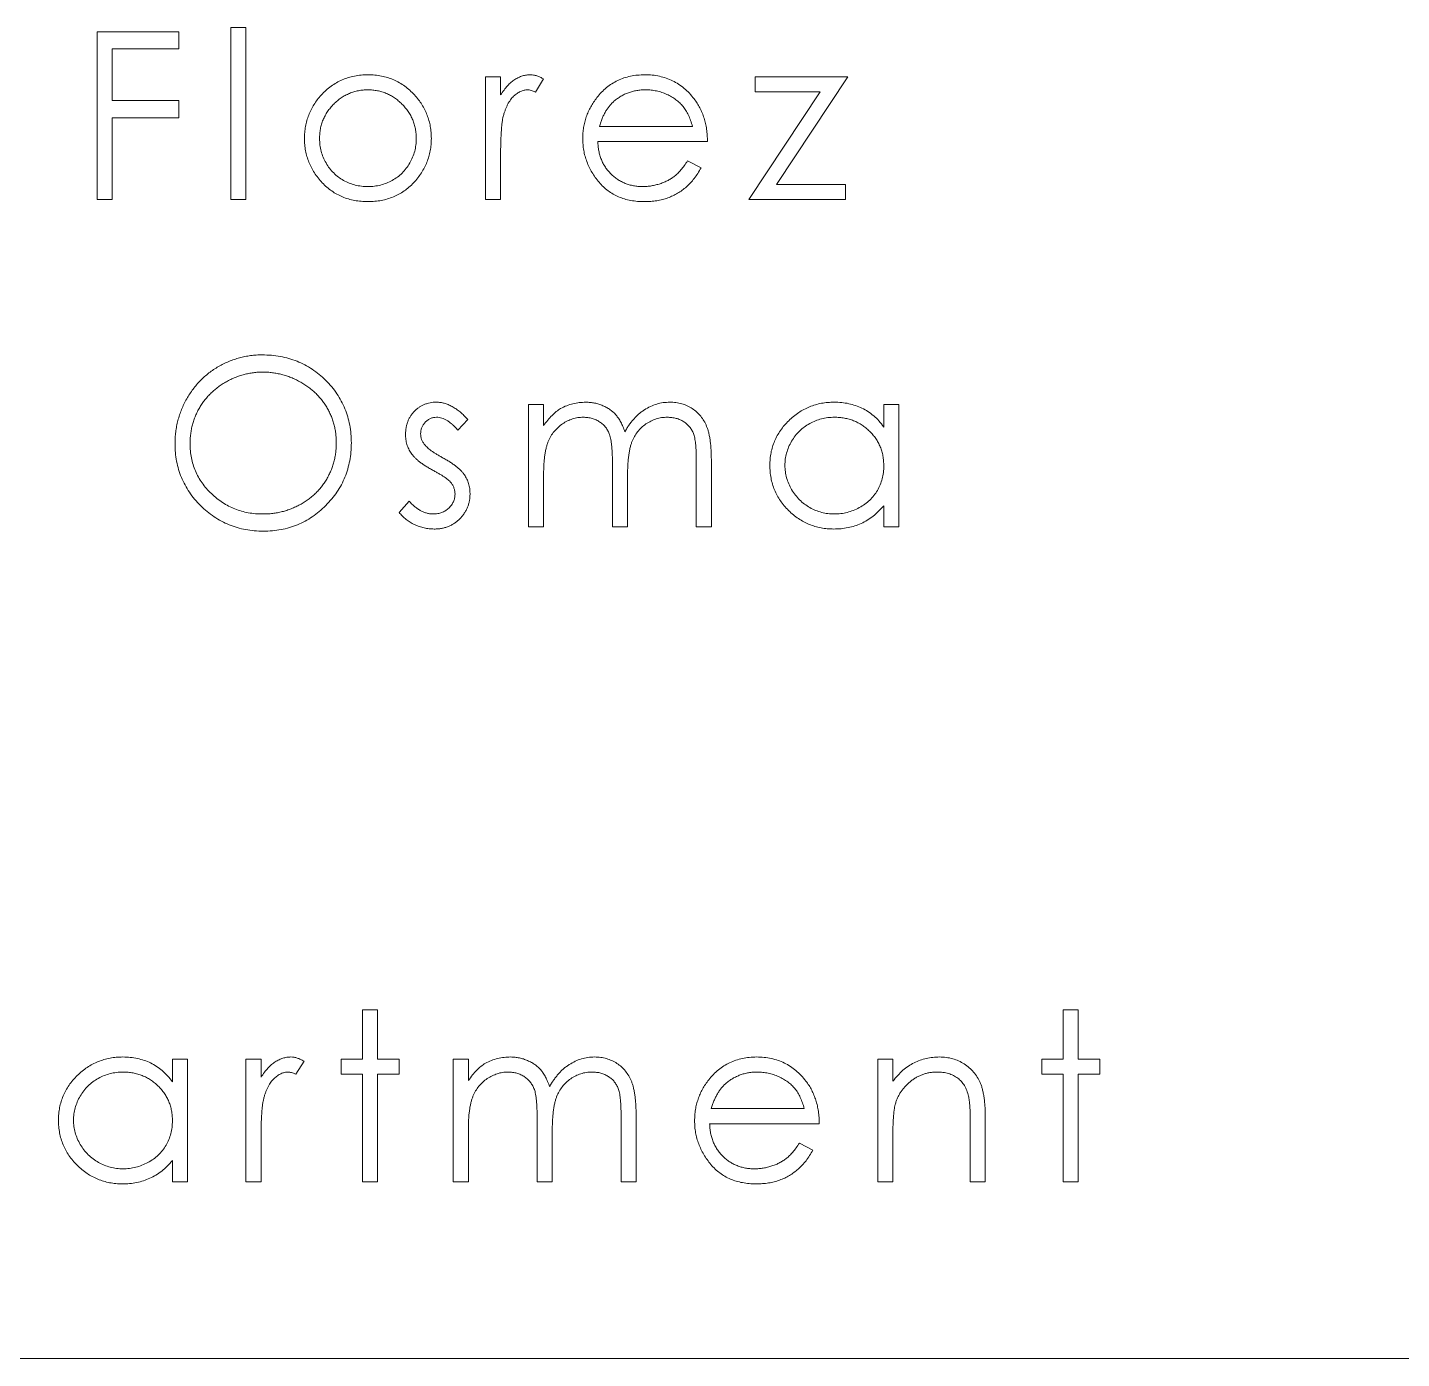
# Model space of a CAD drawing. Header units: millimetres. Extents: x 0 to 300, y 0 to 315.
# Drawn here: x 33.43 to 62.1, y 100 to 127.78 of the extents above; entities that cross this region are included whole.
import ezdxf

# ---------------------------------------------------------------- set-up
doc = ezdxf.new("R2010")
doc.units = ezdxf.units.MM

msp = doc.modelspace()

# ---------------------------------------------------------------- linework, layer by layer
at = {"color": 18, "linetype": 'Continuous', "lineweight": 15, "true_color": 0x000000}
for p, q in [((34.887, 127.69), (36.592, 127.69)), ((34.887, 124.19), (34.887, 127.69)), ((36.592, 127.69), (36.592, 127.331)), ((37.678, 127.78), (37.992, 127.78)), ((37.678, 124.19), (37.678, 127.78)), ((37.992, 127.78), (37.992, 124.19)), ((35.201, 127.331), (35.201, 126.254)), ((36.592, 127.331), (35.201, 127.331)), ((42.991, 126.748), (43.305, 126.748)), ((42.991, 124.19), (42.991, 126.748)), ((43.305, 126.748), (43.305, 126.371)), ((48.618, 126.748), (50.547, 126.748)), ((48.618, 126.434), (48.618, 126.748)), ((50.547, 126.748), (49.06, 124.504)), ((44.203, 126.705), (44.03, 126.433)), ((35.201, 126.254), (36.592, 126.254)), ((36.592, 126.254), (36.592, 125.895)), ((48.483, 124.19), (49.972, 126.434)), ((49.972, 126.434), (48.618, 126.434)), ((35.201, 125.895), (35.201, 124.19)), ((36.592, 125.895), (35.201, 125.895)), ((45.366, 125.716), (47.308, 125.716)), ((47.622, 125.401), (45.333, 125.401)), ((43.305, 125.05), (43.305, 124.19)), ((47.208, 124.998), (47.487, 124.851)), ((49.06, 124.504), (50.503, 124.504)), ((50.503, 124.504), (50.503, 124.19)), ((35.201, 124.19), (34.887, 124.19)), ((37.992, 124.19), (37.678, 124.19)), ((43.305, 124.19), (42.991, 124.19)), ((50.503, 124.19), (48.483, 124.19)), ((43.888, 119.914), (44.203, 119.914)), ((43.888, 117.357), (43.888, 119.914)), ((44.203, 119.914), (44.203, 119.47)), ((51.301, 119.914), (51.615, 119.914)), ((51.301, 119.441), (51.301, 119.914)), ((51.615, 119.914), (51.615, 117.357)), ((42.623, 119.595), (42.41, 119.376)), ((47.388, 117.357), (47.388, 118.743)), ((47.703, 118.742), (47.703, 117.357)), ((44.203, 118.433), (44.203, 117.357)), ((45.638, 117.357), (45.638, 118.657)), ((45.953, 118.352), (45.953, 117.357)), ((41.187, 117.658), (41.395, 117.895)), ((51.301, 117.357), (51.301, 117.799)), ((44.203, 117.357), (43.888, 117.357)), ((45.953, 117.357), (45.638, 117.357)), ((47.703, 117.357), (47.388, 117.357)), ((51.615, 117.357), (51.301, 117.357)), ((40.424, 107.28), (40.738, 107.28)), ((40.424, 106.248), (40.424, 107.28)), ((40.738, 107.28), (40.738, 106.248)), ((55.044, 107.28), (55.358, 107.28)), ((55.044, 106.248), (55.044, 107.28)), ((55.358, 107.28), (55.358, 106.248)), ((36.458, 106.248), (36.772, 106.248)), ((36.458, 105.774), (36.458, 106.248)), ((36.772, 106.248), (36.772, 103.69)), ((37.992, 106.248), (38.306, 106.248)), ((37.992, 103.69), (37.992, 106.248)), ((38.306, 106.248), (38.306, 105.871)), ((39.204, 106.205), (39.031, 105.933)), ((39.976, 105.934), (39.976, 106.248)), ((39.976, 106.248), (40.424, 106.248)), ((40.738, 106.248), (41.187, 106.248)), ((41.187, 106.248), (41.187, 105.934)), ((42.318, 106.248), (42.632, 106.248)), ((42.318, 103.69), (42.318, 106.248)), ((42.632, 106.248), (42.632, 105.803)), ((51.176, 106.248), (51.49, 106.248)), ((51.176, 103.69), (51.176, 106.248)), ((51.49, 106.248), (51.49, 105.786)), ((54.595, 105.934), (54.595, 106.248)), ((54.595, 106.248), (55.044, 106.248)), ((55.358, 106.248), (55.806, 106.248)), ((55.806, 106.248), (55.806, 105.934)), ((40.424, 105.934), (39.976, 105.934)), ((40.424, 103.69), (40.424, 105.934)), ((40.738, 105.934), (40.738, 103.69)), ((41.187, 105.934), (40.738, 105.934)), ((55.044, 105.934), (54.595, 105.934)), ((55.044, 103.69), (55.044, 105.934)), ((55.358, 105.934), (55.358, 103.69)), ((55.806, 105.934), (55.358, 105.934)), ((44.068, 103.69), (44.068, 104.991)), ((45.818, 103.69), (45.818, 105.077)), ((46.132, 105.075), (46.132, 103.69)), ((47.7, 105.216), (49.641, 105.216)), ((53.419, 104.996), (53.419, 103.69)), ((42.632, 104.766), (42.632, 103.69)), ((44.382, 104.685), (44.382, 103.69)), ((49.955, 104.901), (47.667, 104.901)), ((53.105, 103.69), (53.105, 104.893)), ((38.306, 104.55), (38.306, 103.69)), ((49.541, 104.498), (49.821, 104.351)), ((51.49, 104.615), (51.49, 103.69)), ((36.458, 103.69), (36.458, 104.132)), ((36.772, 103.69), (36.458, 103.69)), ((38.306, 103.69), (37.992, 103.69)), ((40.738, 103.69), (40.424, 103.69)), ((42.632, 103.69), (42.318, 103.69)), ((44.382, 103.69), (44.068, 103.69)), ((46.132, 103.69), (45.818, 103.69)), ((51.49, 103.69), (51.176, 103.69)), ((53.419, 103.69), (53.105, 103.69)), ((55.358, 103.69), (55.044, 103.69))]:
    msp.add_line(p, q, dxfattribs=at)
at = {"color": 1, "linetype": 'Continuous', "lineweight": 0}
for p, q in [((273, 100), (3, 100)), ((3, 100), (68, 100))]:
    msp.add_line(p, q, dxfattribs=at)
at = {"color": 18, "linetype": 'Continuous', "lineweight": 15, "true_color": 0x000000}
for points, knots in [([(39.563, 126.369), (39.596, 126.403), (39.66, 126.47), (39.767, 126.555), (39.879, 126.629), (39.999, 126.689), (40.125, 126.736), (40.257, 126.768), (40.395, 126.789), (40.49, 126.791), (40.538, 126.793)], [0, 0, 0, 0, 0.128498, 0.252713, 0.374819, 0.496436, 0.617911, 0.741288, 0.8687, 1, 1, 1, 1]), ([(40.538, 126.793), (40.586, 126.791), (40.68, 126.789), (40.818, 126.768), (40.949, 126.735), (41.075, 126.69), (41.194, 126.629), (41.306, 126.557), (41.413, 126.471), (41.477, 126.405), (41.51, 126.371)], [0, 0, 0, 0, 0.131751, 0.258332, 0.382134, 0.503804, 0.624693, 0.746871, 0.871514, 1, 1, 1, 1]), ([(43.305, 126.371), (43.328, 126.406), (43.373, 126.473), (43.446, 126.562), (43.522, 126.635), (43.6, 126.694), (43.68, 126.738), (43.761, 126.77), (43.845, 126.789), (43.901, 126.791), (43.929, 126.793)], [0, 0, 0, 0, 0.160059, 0.306112, 0.438367, 0.560541, 0.675317, 0.786114, 0.892842, 1, 1, 1, 1]), ([(43.929, 126.793), (43.951, 126.791), (43.996, 126.789), (44.064, 126.772), (44.134, 126.744), (44.179, 126.718), (44.203, 126.705)], [0, 0, 0, 0, 0.2252775, 0.4635232, 0.7203236, 1, 1, 1, 1]), ([(45.314, 126.316), (45.345, 126.354), (45.408, 126.428), (45.513, 126.526), (45.628, 126.608), (45.749, 126.676), (45.88, 126.728), (46.017, 126.766), (46.163, 126.788), (46.262, 126.791), (46.314, 126.793)], [0, 0, 0, 0, 0.128835, 0.253589, 0.374643, 0.49534, 0.616325, 0.739759, 0.866842, 1, 1, 1, 1]), ([(46.314, 126.793), (46.366, 126.791), (46.469, 126.789), (46.619, 126.764), (46.761, 126.725), (46.895, 126.67), (47.02, 126.599), (47.137, 126.51), (47.247, 126.408), (47.311, 126.329), (47.343, 126.289)], [0, 0, 0, 0, 0.13204, 0.259033, 0.38188, 0.502258, 0.622752, 0.744743, 0.870109, 1, 1, 1, 1]), ([(40.537, 126.478), (40.503, 126.477), (40.436, 126.476), (40.337, 126.461), (40.242, 126.438), (40.151, 126.406), (40.063, 126.363), (39.979, 126.312), (39.899, 126.251), (39.823, 126.182), (39.754, 126.106), (39.694, 126.025), (39.642, 125.94), (39.599, 125.852), (39.567, 125.759), (39.544, 125.663), (39.53, 125.562), (39.528, 125.494), (39.527, 125.46)], [0, 0, 0, 0, 0.063846, 0.126044, 0.187165, 0.247399, 0.30838, 0.36978, 0.432584, 0.497641, 0.562401, 0.625557, 0.687332, 0.748313, 0.809791, 0.871768, 0.934836, 1, 1, 1, 1]), ([(41.546, 125.46), (41.545, 125.494), (41.543, 125.562), (41.529, 125.663), (41.506, 125.759), (41.474, 125.852), (41.431, 125.941), (41.379, 126.025), (41.318, 126.106), (41.248, 126.181), (41.173, 126.251), (41.093, 126.312), (41.009, 126.363), (40.921, 126.406), (40.83, 126.438), (40.735, 126.461), (40.637, 126.475), (40.57, 126.477), (40.537, 126.478)], [0, 0, 0, 0, 0.065185, 0.128274, 0.19027, 0.251768, 0.312769, 0.374793, 0.43797, 0.503047, 0.568125, 0.63095, 0.692369, 0.752973, 0.813641, 0.874355, 0.936573, 1, 1, 1, 1]), ([(43.87, 126.478), (43.844, 126.477), (43.793, 126.473), (43.717, 126.446), (43.644, 126.403), (43.586, 126.355), (43.541, 126.308), (43.509, 126.267), (43.479, 126.222), (43.451, 126.172), (43.426, 126.117), (43.402, 126.058), (43.38, 125.994), (43.368, 125.95), (43.361, 125.927)], [0, 0, 0, 0, 0.093807, 0.191338, 0.295191, 0.410312, 0.47193, 0.536425, 0.603119, 0.674118, 0.749332, 0.828283, 0.91204, 1, 1, 1, 1]), ([(44.03, 126.433), (44.015, 126.44), (43.986, 126.452), (43.944, 126.468), (43.906, 126.476), (43.881, 126.478), (43.87, 126.478)], [0, 0, 0, 0, 0.295139, 0.56023, 0.794983, 1, 1, 1, 1]), ([(46.33, 126.478), (46.298, 126.478), (46.236, 126.477), (46.145, 126.465), (46.057, 126.446), (45.973, 126.42), (45.892, 126.386), (45.814, 126.345), (45.74, 126.295), (45.694, 126.258), (45.671, 126.239)], [0, 0, 0, 0, 0.131092, 0.259141, 0.384162, 0.505992, 0.629098, 0.750669, 0.874039, 1, 1, 1, 1]), ([(47.308, 125.716), (47.296, 125.757), (47.274, 125.837), (47.228, 125.948), (47.176, 126.047), (47.114, 126.133), (47.044, 126.209), (46.964, 126.275), (46.873, 126.335), (46.773, 126.385), (46.668, 126.427), (46.557, 126.456), (46.444, 126.476), (46.368, 126.477), (46.33, 126.478)], [0, 0, 0, 0, 0.09624, 0.185231, 0.267501, 0.3444, 0.419595, 0.496891, 0.576638, 0.660268, 0.745387, 0.83004, 0.914474, 1, 1, 1, 1]), ([(39.213, 125.462), (39.214, 125.505), (39.216, 125.589), (39.232, 125.714), (39.26, 125.835), (39.299, 125.951), (39.348, 126.063), (39.408, 126.17), (39.48, 126.273), (39.535, 126.337), (39.563, 126.369)], [0, 0, 0, 0, 0.128919, 0.255238, 0.378679, 0.501088, 0.622714, 0.746241, 0.871589, 1, 1, 1, 1]), ([(41.51, 126.371), (41.538, 126.339), (41.593, 126.275), (41.664, 126.172), (41.725, 126.065), (41.774, 125.952), (41.813, 125.836), (41.841, 125.715), (41.857, 125.59), (41.859, 125.505), (41.86, 125.462)], [0, 0, 0, 0, 0.128157, 0.253834, 0.376506, 0.498534, 0.621368, 0.744565, 0.870634, 1, 1, 1, 1]), ([(45.019, 125.462), (45.02, 125.501), (45.022, 125.579), (45.036, 125.694), (45.059, 125.806), (45.091, 125.915), (45.133, 126.021), (45.184, 126.123), (45.244, 126.222), (45.29, 126.284), (45.314, 126.316)], [0, 0, 0, 0, 0.1280448, 0.2537679, 0.3774284, 0.5005508, 0.6232959, 0.7465783, 0.8723475, 1, 1, 1, 1]), ([(45.671, 126.239), (45.654, 126.224), (45.62, 126.193), (45.575, 126.14), (45.532, 126.084), (45.492, 126.021), (45.456, 125.952), (45.423, 125.878), (45.392, 125.799), (45.375, 125.744), (45.366, 125.716)], [0, 0, 0, 0, 0.109984, 0.22258, 0.3385, 0.458709, 0.585535, 0.717518, 0.854667, 1, 1, 1, 1]), ([(47.343, 126.289), (47.366, 126.259), (47.41, 126.199), (47.465, 126.101), (47.513, 125.998), (47.551, 125.889), (47.582, 125.775), (47.605, 125.656), (47.618, 125.53), (47.62, 125.445), (47.622, 125.401)], [0, 0, 0, 0, 0.118522, 0.236255, 0.356174, 0.47725, 0.60154, 0.729618, 0.862158, 1, 1, 1, 1]), ([(43.361, 125.927), (43.356, 125.907), (43.346, 125.862), (43.336, 125.787), (43.326, 125.698), (43.319, 125.595), (43.312, 125.478), (43.308, 125.348), (43.305, 125.203), (43.305, 125.102), (43.305, 125.05)], [0, 0, 0, 0, 0.070855, 0.156938, 0.2586, 0.375891, 0.508166, 0.656238, 0.820177, 1, 1, 1, 1]), ([(40.538, 124.145), (40.49, 124.146), (40.397, 124.149), (40.26, 124.167), (40.13, 124.198), (40.007, 124.242), (39.89, 124.297), (39.78, 124.366), (39.677, 124.446), (39.582, 124.538), (39.496, 124.638), (39.42, 124.744), (39.356, 124.853), (39.303, 124.967), (39.263, 125.085), (39.234, 125.207), (39.216, 125.333), (39.214, 125.418), (39.213, 125.462)], [0, 0, 0, 0, 0.068742, 0.134635, 0.198324, 0.260825, 0.322714, 0.384555, 0.446913, 0.510958, 0.574931, 0.636685, 0.697483, 0.757134, 0.816966, 0.876818, 0.937663, 1, 1, 1, 1]), ([(39.527, 125.46), (39.529, 125.415), (39.532, 125.326), (39.558, 125.195), (39.601, 125.07), (39.66, 124.95), (39.733, 124.839), (39.82, 124.741), (39.918, 124.656), (40.028, 124.585), (40.146, 124.529), (40.271, 124.489), (40.402, 124.463), (40.491, 124.46), (40.537, 124.459)], [0, 0, 0, 0, 0.084733, 0.168179, 0.251488, 0.335841, 0.419834, 0.502345, 0.583649, 0.665931, 0.748717, 0.831047, 0.91441, 1, 1, 1, 1]), ([(40.537, 124.459), (40.582, 124.46), (40.671, 124.463), (40.802, 124.489), (40.926, 124.529), (41.045, 124.585), (41.154, 124.656), (41.254, 124.74), (41.339, 124.84), (41.413, 124.95), (41.472, 125.07), (41.515, 125.195), (41.541, 125.326), (41.545, 125.415), (41.546, 125.46)], [0, 0, 0, 0, 0.085606, 0.168983, 0.250908, 0.333708, 0.416005, 0.49766, 0.579893, 0.663902, 0.748466, 0.831791, 0.915252, 1, 1, 1, 1]), ([(41.86, 125.462), (41.859, 125.418), (41.857, 125.333), (41.839, 125.207), (41.81, 125.085), (41.77, 124.967), (41.717, 124.853), (41.653, 124.744), (41.578, 124.638), (41.492, 124.538), (41.396, 124.446), (41.293, 124.366), (41.184, 124.297), (41.068, 124.242), (40.944, 124.198), (40.815, 124.167), (40.678, 124.149), (40.585, 124.146), (40.538, 124.145)], [0, 0, 0, 0, 0.062416, 0.123337, 0.183265, 0.243172, 0.302898, 0.363774, 0.425605, 0.489659, 0.553785, 0.616222, 0.677854, 0.739517, 0.802097, 0.865866, 0.931508, 1, 1, 1, 1]), ([(46.306, 124.145), (46.257, 124.146), (46.161, 124.148), (46.021, 124.168), (45.89, 124.199), (45.767, 124.243), (45.652, 124.301), (45.545, 124.371), (45.447, 124.453), (45.359, 124.548), (45.279, 124.649), (45.209, 124.755), (45.151, 124.865), (45.103, 124.979), (45.065, 125.094), (45.038, 125.214), (45.023, 125.337), (45.02, 125.42), (45.019, 125.462)], [0, 0, 0, 0, 0.071579, 0.139629, 0.204797, 0.268135, 0.329814, 0.391301, 0.453434, 0.516552, 0.579631, 0.641119, 0.701294, 0.76081, 0.819932, 0.87892, 0.938983, 1, 1, 1, 1]), ([(45.333, 125.401), (45.335, 125.368), (45.338, 125.302), (45.352, 125.205), (45.374, 125.112), (45.406, 125.025), (45.443, 124.942), (45.49, 124.864), (45.545, 124.791), (45.607, 124.722), (45.676, 124.661), (45.748, 124.607), (45.825, 124.561), (45.906, 124.524), (45.99, 124.495), (46.079, 124.475), (46.171, 124.461), (46.234, 124.46), (46.267, 124.459)], [0, 0, 0, 0, 0.068385, 0.134476, 0.198391, 0.260753, 0.321829, 0.383037, 0.444653, 0.507398, 0.569825, 0.630778, 0.690929, 0.750945, 0.811049, 0.872331, 0.935004, 1, 1, 1, 1]), ([(46.267, 124.459), (46.298, 124.46), (46.36, 124.461), (46.453, 124.473), (46.544, 124.492), (46.633, 124.518), (46.719, 124.549), (46.798, 124.587), (46.871, 124.629), (46.939, 124.678), (47.005, 124.737), (47.071, 124.81), (47.141, 124.897), (47.185, 124.963), (47.208, 124.998)], [0, 0, 0, 0, 0.082592, 0.163879, 0.245659, 0.327726, 0.40861, 0.485749, 0.559169, 0.630268, 0.705306, 0.792065, 0.889796, 1, 1, 1, 1]), ([(47.487, 124.851), (47.465, 124.812), (47.422, 124.735), (47.347, 124.629), (47.269, 124.535), (47.184, 124.453), (47.095, 124.382), (47, 124.319), (46.899, 124.266), (46.794, 124.221), (46.681, 124.187), (46.562, 124.163), (46.436, 124.148), (46.35, 124.146), (46.306, 124.145)], [0, 0, 0, 0, 0.09337, 0.181661, 0.265874, 0.346355, 0.4246, 0.501903, 0.579992, 0.658443, 0.738672, 0.821894, 0.908801, 1, 1, 1, 1]), ([(36.512, 119.091), (36.512, 119.133), (36.513, 119.216), (36.526, 119.338), (36.544, 119.459), (36.571, 119.578), (36.606, 119.694), (36.647, 119.808), (36.697, 119.919), (36.754, 120.028), (36.817, 120.133), (36.887, 120.231), (36.961, 120.325), (37.042, 120.412), (37.128, 120.494), (37.219, 120.57), (37.316, 120.64), (37.418, 120.703), (37.524, 120.761), (37.633, 120.81), (37.744, 120.852), (37.856, 120.887), (37.971, 120.914), (38.089, 120.932), (38.208, 120.945), (38.288, 120.946), (38.329, 120.946)], [0, 0, 0, 0, 0.043209, 0.0858729, 0.12812, 0.170152, 0.2119176, 0.253753, 0.2960064, 0.3384434, 0.3810154, 0.4228205, 0.4640891, 0.5051258, 0.545975, 0.5869852, 0.6283386, 0.6700838, 0.7119916, 0.7530392, 0.7940494, 0.8348855, 0.8754983, 0.9165473, 0.9580038, 1, 1, 1, 1]), ([(38.329, 120.946), (38.394, 120.945), (38.521, 120.941), (38.708, 120.917), (38.887, 120.874), (39.058, 120.817), (39.221, 120.741), (39.375, 120.65), (39.522, 120.541), (39.658, 120.417), (39.783, 120.281), (39.892, 120.137), (39.984, 119.984), (40.06, 119.824), (40.119, 119.656), (40.16, 119.48), (40.186, 119.296), (40.189, 119.171), (40.191, 119.108)], [0, 0, 0, 0, 0.06657, 0.130749, 0.193413, 0.254989, 0.316114, 0.377262, 0.439401, 0.502971, 0.566525, 0.628231, 0.689091, 0.749345, 0.81017, 0.87161, 0.934869, 1, 1, 1, 1]), ([(38.344, 120.587), (38.311, 120.587), (38.245, 120.586), (38.147, 120.576), (38.05, 120.56), (37.954, 120.539), (37.86, 120.509), (37.767, 120.476), (37.675, 120.434), (37.585, 120.388), (37.498, 120.336), (37.416, 120.279), (37.339, 120.218), (37.267, 120.153), (37.199, 120.083), (37.136, 120.01), (37.078, 119.931), (37.026, 119.848), (36.979, 119.763), (36.937, 119.674), (36.903, 119.583), (36.875, 119.489), (36.852, 119.394), (36.838, 119.296), (36.827, 119.195), (36.826, 119.127), (36.826, 119.093)], [0, 0, 0, 0, 0.042023, 0.083645, 0.124984, 0.166247, 0.207702, 0.249631, 0.291742, 0.334743, 0.37746, 0.419556, 0.461044, 0.502096, 0.542891, 0.583801, 0.624864, 0.666225, 0.707399, 0.748557, 0.789655, 0.83074, 0.87207, 0.913993, 0.956498, 1, 1, 1, 1]), ([(39.877, 119.109), (39.877, 119.143), (39.876, 119.21), (39.865, 119.309), (39.85, 119.407), (39.828, 119.501), (39.8, 119.593), (39.766, 119.683), (39.725, 119.77), (39.678, 119.855), (39.625, 119.936), (39.568, 120.013), (39.505, 120.086), (39.437, 120.155), (39.364, 120.22), (39.285, 120.28), (39.202, 120.336), (39.114, 120.388), (39.024, 120.435), (38.931, 120.475), (38.836, 120.51), (38.741, 120.539), (38.643, 120.56), (38.545, 120.576), (38.445, 120.586), (38.378, 120.587), (38.344, 120.587)], [0, 0, 0, 0, 0.042915, 0.08513, 0.126473, 0.167453, 0.207976, 0.248249, 0.28875, 0.32967, 0.370537, 0.411129, 0.451819, 0.492406, 0.533486, 0.575263, 0.617441, 0.660672, 0.70394, 0.746868, 0.789079, 0.831104, 0.873238, 0.915166, 0.957381, 1, 1, 1, 1]), ([(41.322, 119.288), (41.322, 119.312), (41.323, 119.358), (41.332, 119.426), (41.347, 119.491), (41.366, 119.553), (41.392, 119.611), (41.424, 119.667), (41.461, 119.72), (41.504, 119.769), (41.551, 119.813), (41.602, 119.852), (41.656, 119.885), (41.712, 119.913), (41.772, 119.934), (41.835, 119.948), (41.9, 119.958), (41.945, 119.959), (41.968, 119.959)], [0, 0, 0, 0, 0.067978, 0.133044, 0.196507, 0.258613, 0.319728, 0.380873, 0.442636, 0.505079, 0.567881, 0.628814, 0.68891, 0.748765, 0.809386, 0.870884, 0.934037, 1, 1, 1, 1]), ([(41.968, 119.959), (41.995, 119.958), (42.05, 119.956), (42.133, 119.938), (42.215, 119.909), (42.297, 119.869), (42.379, 119.817), (42.461, 119.754), (42.544, 119.68), (42.596, 119.624), (42.623, 119.595)], [0, 0, 0, 0, 0.105714, 0.213412, 0.326127, 0.444452, 0.569061, 0.702712, 0.846318, 1, 1, 1, 1]), ([(44.557, 119.829), (44.599, 119.849), (44.682, 119.889), (44.814, 119.929), (44.948, 119.954), (45.039, 119.957), (45.085, 119.959)], [0, 0, 0, 0, 0.253734, 0.503035, 0.750014, 1, 1, 1, 1]), ([(45.085, 119.959), (45.115, 119.958), (45.177, 119.956), (45.267, 119.943), (45.355, 119.919), (45.44, 119.887), (45.519, 119.848), (45.592, 119.802), (45.658, 119.75), (45.716, 119.69), (45.768, 119.621), (45.817, 119.54), (45.861, 119.446), (45.886, 119.377), (45.899, 119.341)], [0, 0, 0, 0, 0.084152, 0.166532, 0.248836, 0.331246, 0.412957, 0.490494, 0.566156, 0.639987, 0.716765, 0.802144, 0.895833, 1, 1, 1, 1]), ([(45.899, 119.341), (45.912, 119.366), (45.939, 119.415), (45.985, 119.484), (46.032, 119.548), (46.082, 119.608), (46.135, 119.663), (46.19, 119.714), (46.247, 119.761), (46.327, 119.815), (46.431, 119.873), (46.561, 119.923), (46.698, 119.954), (46.79, 119.957), (46.837, 119.959)], [0, 0, 0, 0, 0.071766, 0.141226, 0.209116, 0.27484, 0.339483, 0.402476, 0.464942, 0.526833, 0.647415, 0.765562, 0.881615, 1, 1, 1, 1]), ([(46.837, 119.959), (46.88, 119.958), (46.963, 119.954), (47.086, 119.93), (47.2, 119.887), (47.305, 119.829), (47.4, 119.755), (47.483, 119.668), (47.553, 119.568), (47.598, 119.474), (47.629, 119.39), (47.648, 119.319), (47.665, 119.241), (47.679, 119.156), (47.689, 119.063), (47.697, 118.963), (47.702, 118.855), (47.702, 118.78), (47.703, 118.742)], [0, 0, 0, 0, 0.075604, 0.147965, 0.218797, 0.28947, 0.359724, 0.429708, 0.500497, 0.574429, 0.613947, 0.657155, 0.703973, 0.754939, 0.809707, 0.868833, 0.932385, 1, 1, 1, 1]), ([(48.923, 118.642), (48.924, 118.687), (48.927, 118.775), (48.945, 118.904), (48.976, 119.029), (49.02, 119.148), (49.076, 119.262), (49.144, 119.372), (49.224, 119.477), (49.316, 119.574), (49.416, 119.664), (49.523, 119.743), (49.634, 119.811), (49.751, 119.864), (49.873, 119.908), (50, 119.938), (50.132, 119.955), (50.221, 119.958), (50.266, 119.959)], [0, 0, 0, 0, 0.063775, 0.126079, 0.186904, 0.247574, 0.308003, 0.369132, 0.432033, 0.496791, 0.561611, 0.624914, 0.686726, 0.748079, 0.809582, 0.871631, 0.934886, 1, 1, 1, 1]), ([(50.266, 119.959), (50.319, 119.958), (50.421, 119.955), (50.571, 119.931), (50.712, 119.892), (50.847, 119.838), (50.974, 119.766), (51.093, 119.676), (51.204, 119.567), (51.268, 119.484), (51.301, 119.441)], [0, 0, 0, 0, 0.129862, 0.254654, 0.376015, 0.495255, 0.614798, 0.738106, 0.865196, 1, 1, 1, 1]), ([(41.968, 119.645), (41.946, 119.644), (41.903, 119.642), (41.84, 119.621), (41.782, 119.588), (41.732, 119.542), (41.69, 119.49), (41.658, 119.431), (41.64, 119.367), (41.637, 119.323), (41.636, 119.301)], [0, 0, 0, 0, 0.124958, 0.245901, 0.369166, 0.498511, 0.628504, 0.751028, 0.873724, 1, 1, 1, 1]), ([(42.41, 119.376), (42.392, 119.397), (42.356, 119.438), (42.3, 119.493), (42.244, 119.539), (42.189, 119.578), (42.133, 119.608), (42.078, 119.629), (42.023, 119.643), (41.986, 119.644), (41.968, 119.645)], [0, 0, 0, 0, 0.158223, 0.305036, 0.441309, 0.565963, 0.683525, 0.793334, 0.898518, 1, 1, 1, 1]), ([(44.203, 119.47), (44.231, 119.509), (44.285, 119.583), (44.374, 119.681), (44.463, 119.765), (44.527, 119.808), (44.557, 119.829)], [0, 0, 0, 0, 0.283595, 0.543395, 0.780646, 1, 1, 1, 1]), ([(45.03, 119.645), (44.992, 119.644), (44.916, 119.64), (44.805, 119.613), (44.697, 119.57), (44.595, 119.51), (44.502, 119.436), (44.42, 119.35), (44.351, 119.251), (44.305, 119.159), (44.276, 119.077), (44.256, 119.008), (44.239, 118.931), (44.227, 118.846), (44.214, 118.754), (44.209, 118.654), (44.203, 118.546), (44.203, 118.471), (44.203, 118.433)], [0, 0, 0, 0, 0.068677, 0.136871, 0.206114, 0.277538, 0.349772, 0.421251, 0.492911, 0.567027, 0.606614, 0.649704, 0.697303, 0.749086, 0.804881, 0.865485, 0.930237, 1, 1, 1, 1]), ([(45.638, 118.657), (45.638, 118.694), (45.638, 118.764), (45.636, 118.866), (45.63, 118.958), (45.625, 119.041), (45.616, 119.114), (45.607, 119.178), (45.595, 119.234), (45.576, 119.294), (45.548, 119.361), (45.501, 119.432), (45.444, 119.494), (45.376, 119.547), (45.3, 119.591), (45.216, 119.623), (45.125, 119.642), (45.062, 119.644), (45.03, 119.645)], [0, 0, 0, 0, 0.08253, 0.158779, 0.227738, 0.289946, 0.345499, 0.393896, 0.436374, 0.472122, 0.536384, 0.599078, 0.661948, 0.726311, 0.791771, 0.858647, 0.927305, 1, 1, 1, 1]), ([(46.782, 119.645), (46.742, 119.644), (46.664, 119.641), (46.549, 119.612), (46.44, 119.569), (46.337, 119.507), (46.243, 119.432), (46.162, 119.343), (46.096, 119.242), (46.05, 119.149), (46.022, 119.066), (46.003, 118.992), (45.988, 118.909), (45.974, 118.817), (45.965, 118.714), (45.957, 118.602), (45.953, 118.48), (45.953, 118.395), (45.953, 118.352)], [0, 0, 0, 0, 0.0681582, 0.1347066, 0.201865, 0.2707883, 0.3400243, 0.4080827, 0.4768132, 0.5473461, 0.5856398, 0.628865, 0.6771532, 0.7308028, 0.7898066, 0.854325, 0.9243651, 1, 1, 1, 1]), ([(47.388, 118.743), (47.388, 118.776), (47.388, 118.839), (47.386, 118.929), (47.38, 119.012), (47.375, 119.086), (47.366, 119.152), (47.356, 119.21), (47.344, 119.261), (47.326, 119.317), (47.296, 119.379), (47.25, 119.445), (47.193, 119.504), (47.126, 119.554), (47.051, 119.595), (46.967, 119.624), (46.877, 119.642), (46.814, 119.644), (46.782, 119.645)], [0, 0, 0, 0, 0.078343, 0.1505633, 0.2161511, 0.2756798, 0.3287071, 0.3759044, 0.4173019, 0.4526927, 0.5172653, 0.5812166, 0.6453219, 0.7120245, 0.78013, 0.8502182, 0.9226485, 1, 1, 1, 1]), ([(50.271, 119.645), (50.225, 119.643), (50.134, 119.64), (50.001, 119.615), (49.874, 119.573), (49.753, 119.516), (49.64, 119.444), (49.539, 119.357), (49.45, 119.257), (49.375, 119.145), (49.313, 119.025), (49.27, 118.899), (49.242, 118.77), (49.239, 118.683), (49.237, 118.639)], [0, 0, 0, 0, 0.085921, 0.169593, 0.252476, 0.336244, 0.419505, 0.502036, 0.584775, 0.669846, 0.754185, 0.836658, 0.91801, 1, 1, 1, 1]), ([(51.301, 118.63), (51.3, 118.665), (51.298, 118.735), (51.284, 118.837), (51.261, 118.935), (51.229, 119.028), (51.186, 119.117), (51.135, 119.201), (51.074, 119.281), (51.004, 119.355), (50.928, 119.423), (50.848, 119.483), (50.762, 119.533), (50.672, 119.574), (50.578, 119.606), (50.479, 119.628), (50.376, 119.643), (50.306, 119.644), (50.271, 119.645)], [0, 0, 0, 0, 0.065634, 0.129188, 0.191219, 0.251913, 0.312507, 0.373494, 0.435152, 0.498741, 0.562095, 0.624187, 0.685476, 0.746097, 0.807612, 0.869967, 0.933951, 1, 1, 1, 1]), ([(41.439, 118.894), (41.421, 118.923), (41.384, 118.982), (41.349, 119.079), (41.325, 119.181), (41.323, 119.252), (41.322, 119.288)], [0, 0, 0, 0, 0.246252, 0.492591, 0.74057, 1, 1, 1, 1]), ([(41.636, 119.301), (41.637, 119.281), (41.639, 119.24), (41.656, 119.181), (41.684, 119.123), (41.71, 119.087), (41.723, 119.069)], [0, 0, 0, 0, 0.24004, 0.479403, 0.731757, 1, 1, 1, 1]), ([(38.357, 117.267), (38.293, 117.268), (38.168, 117.271), (37.985, 117.298), (37.809, 117.339), (37.64, 117.397), (37.479, 117.473), (37.326, 117.565), (37.18, 117.674), (37.044, 117.799), (36.919, 117.934), (36.81, 118.079), (36.718, 118.23), (36.643, 118.389), (36.583, 118.554), (36.542, 118.727), (36.516, 118.907), (36.513, 119.029), (36.512, 119.091)], [0, 0, 0, 0, 0.065819, 0.129747, 0.192072, 0.253459, 0.31457, 0.37628, 0.439026, 0.503267, 0.567493, 0.629705, 0.691, 0.751452, 0.812004, 0.87315, 0.935635, 1, 1, 1, 1]), ([(36.826, 119.093), (36.827, 119.042), (36.829, 118.943), (36.851, 118.797), (36.885, 118.657), (36.935, 118.523), (36.997, 118.395), (37.074, 118.273), (37.166, 118.157), (37.269, 118.049), (37.383, 117.95), (37.503, 117.863), (37.629, 117.79), (37.761, 117.73), (37.899, 117.683), (38.042, 117.65), (38.191, 117.629), (38.293, 117.627), (38.344, 117.626)], [0, 0, 0, 0, 0.064504, 0.126899, 0.187747, 0.24815, 0.308586, 0.369583, 0.431827, 0.49618, 0.560668, 0.623504, 0.68526, 0.746537, 0.808327, 0.870486, 0.934317, 1, 1, 1, 1]), ([(38.344, 117.626), (38.379, 117.626), (38.448, 117.627), (38.55, 117.637), (38.65, 117.652), (38.748, 117.674), (38.844, 117.701), (38.939, 117.734), (39.031, 117.775), (39.121, 117.82), (39.207, 117.871), (39.29, 117.926), (39.366, 117.987), (39.439, 118.051), (39.506, 118.12), (39.569, 118.194), (39.626, 118.272), (39.678, 118.354), (39.725, 118.44), (39.766, 118.529), (39.8, 118.62), (39.828, 118.713), (39.85, 118.809), (39.865, 118.907), (39.876, 119.007), (39.877, 119.075), (39.877, 119.109)], [0, 0, 0, 0, 0.043633, 0.086538, 0.129177, 0.171436, 0.213416, 0.255266, 0.297369, 0.339941, 0.382347, 0.423953, 0.464871, 0.505572, 0.546003, 0.586568, 0.627065, 0.668271, 0.709549, 0.750428, 0.791096, 0.832027, 0.873136, 0.914611, 0.956956, 1, 1, 1, 1]), ([(40.191, 119.108), (40.189, 119.045), (40.186, 118.921), (40.16, 118.739), (40.119, 118.564), (40.061, 118.396), (39.985, 118.235), (39.893, 118.082), (39.784, 117.937), (39.659, 117.801), (39.524, 117.676), (39.379, 117.567), (39.227, 117.473), (39.067, 117.398), (38.9, 117.338), (38.725, 117.298), (38.544, 117.271), (38.42, 117.268), (38.357, 117.267)], [0, 0, 0, 0, 0.065227, 0.128569, 0.19032, 0.251378, 0.312388, 0.373789, 0.436431, 0.500567, 0.564687, 0.627136, 0.688455, 0.749246, 0.810155, 0.871671, 0.934773, 1, 1, 1, 1]), ([(41.723, 119.069), (41.731, 119.059), (41.748, 119.038), (41.78, 119.009), (41.816, 118.977), (41.859, 118.945), (41.908, 118.912), (41.963, 118.878), (42.023, 118.841), (42.066, 118.817), (42.088, 118.805)], [0, 0, 0, 0, 0.083425, 0.17756, 0.283982, 0.402217, 0.533568, 0.676121, 0.831649, 1, 1, 1, 1]), ([(41.88, 118.545), (41.854, 118.56), (41.803, 118.588), (41.732, 118.632), (41.667, 118.676), (41.608, 118.719), (41.556, 118.763), (41.511, 118.807), (41.471, 118.849), (41.449, 118.88), (41.439, 118.894)], [0, 0, 0, 0, 0.157762, 0.30595, 0.443775, 0.572824, 0.692154, 0.802296, 0.905564, 1, 1, 1, 1]), ([(42.088, 118.805), (42.115, 118.79), (42.168, 118.76), (42.243, 118.715), (42.31, 118.669), (42.372, 118.625), (42.426, 118.579), (42.474, 118.536), (42.515, 118.492), (42.538, 118.461), (42.549, 118.446)], [0, 0, 0, 0, 0.1589891, 0.3071146, 0.4462132, 0.5748761, 0.6941521, 0.8045812, 0.9065933, 1, 1, 1, 1]), ([(42.268, 118.281), (42.26, 118.29), (42.242, 118.31), (42.21, 118.339), (42.172, 118.369), (42.127, 118.402), (42.075, 118.435), (42.015, 118.47), (41.95, 118.507), (41.904, 118.532), (41.88, 118.545)], [0, 0, 0, 0, 0.0768751, 0.1674617, 0.27227, 0.3895508, 0.5208014, 0.6662633, 0.8255449, 1, 1, 1, 1]), ([(42.549, 118.446), (42.567, 118.416), (42.603, 118.357), (42.641, 118.26), (42.663, 118.157), (42.666, 118.087), (42.668, 118.051)], [0, 0, 0, 0, 0.248839, 0.495235, 0.743336, 1, 1, 1, 1]), ([(50.257, 117.312), (50.211, 117.313), (50.122, 117.315), (49.991, 117.334), (49.865, 117.364), (49.744, 117.406), (49.628, 117.462), (49.517, 117.528), (49.411, 117.608), (49.312, 117.698), (49.221, 117.797), (49.141, 117.901), (49.074, 118.013), (49.018, 118.128), (48.975, 118.25), (48.945, 118.376), (48.927, 118.508), (48.924, 118.597), (48.923, 118.642)], [0, 0, 0, 0, 0.06462, 0.127433, 0.189004, 0.24993, 0.310668, 0.372329, 0.434939, 0.499576, 0.564191, 0.626735, 0.688109, 0.749294, 0.810331, 0.871901, 0.935046, 1, 1, 1, 1]), ([(49.237, 118.639), (49.239, 118.595), (49.243, 118.508), (49.27, 118.379), (49.314, 118.254), (49.376, 118.132), (49.452, 118.02), (49.541, 117.918), (49.643, 117.831), (49.756, 117.757), (49.877, 117.698), (50.004, 117.657), (50.134, 117.631), (50.223, 117.627), (50.268, 117.626)], [0, 0, 0, 0, 0.081589, 0.162859, 0.245484, 0.330807, 0.416493, 0.499893, 0.583048, 0.667158, 0.751312, 0.833785, 0.916256, 1, 1, 1, 1]), ([(50.268, 117.626), (50.313, 117.628), (50.404, 117.631), (50.537, 117.656), (50.667, 117.698), (50.79, 117.756), (50.906, 117.828), (51.009, 117.912), (51.097, 118.009), (51.171, 118.117), (51.229, 118.234), (51.271, 118.36), (51.297, 118.493), (51.3, 118.583), (51.301, 118.63)], [0, 0, 0, 0, 0.084802, 0.168664, 0.252552, 0.33824, 0.423103, 0.505556, 0.586176, 0.667136, 0.748499, 0.830452, 0.913456, 1, 1, 1, 1]), ([(42.354, 118.037), (42.353, 118.06), (42.351, 118.104), (42.334, 118.168), (42.307, 118.228), (42.281, 118.263), (42.268, 118.281)], [0, 0, 0, 0, 0.253475, 0.500453, 0.745578, 1, 1, 1, 1]), ([(41.395, 117.895), (41.415, 117.874), (41.454, 117.832), (41.515, 117.777), (41.577, 117.731), (41.64, 117.692), (41.704, 117.663), (41.769, 117.642), (41.836, 117.628), (41.88, 117.627), (41.902, 117.626)], [0, 0, 0, 0, 0.147476, 0.285904, 0.417172, 0.540501, 0.659238, 0.775006, 0.887229, 1, 1, 1, 1]), ([(41.902, 117.626), (41.933, 117.627), (41.992, 117.63), (42.077, 117.654), (42.155, 117.692), (42.223, 117.746), (42.281, 117.809), (42.323, 117.88), (42.349, 117.957), (42.352, 118.01), (42.354, 118.037)], [0, 0, 0, 0, 0.134042, 0.261896, 0.387836, 0.517686, 0.644509, 0.764718, 0.880291, 1, 1, 1, 1]), ([(42.668, 118.051), (42.667, 118.025), (42.666, 117.976), (42.656, 117.902), (42.639, 117.832), (42.616, 117.764), (42.585, 117.701), (42.548, 117.639), (42.504, 117.58), (42.454, 117.525), (42.399, 117.475), (42.341, 117.431), (42.279, 117.395), (42.213, 117.365), (42.144, 117.34), (42.072, 117.324), (41.996, 117.314), (41.945, 117.312), (41.918, 117.312)], [0, 0, 0, 0, 0.064548, 0.127199, 0.188597, 0.24864, 0.309525, 0.370037, 0.431889, 0.495704, 0.559519, 0.621372, 0.682397, 0.743568, 0.805498, 0.86864, 0.933066, 1, 1, 1, 1]), ([(41.918, 117.312), (41.883, 117.313), (41.813, 117.315), (41.709, 117.333), (41.607, 117.362), (41.509, 117.402), (41.416, 117.452), (41.331, 117.512), (41.253, 117.58), (41.209, 117.632), (41.187, 117.658)], [0, 0, 0, 0, 0.1267425, 0.251724, 0.3772187, 0.5046935, 0.6314582, 0.7554011, 0.8777005, 1, 1, 1, 1]), ([(51.301, 117.799), (51.266, 117.759), (51.197, 117.681), (51.081, 117.579), (50.959, 117.494), (50.83, 117.426), (50.695, 117.375), (50.554, 117.339), (50.408, 117.315), (50.307, 117.313), (50.257, 117.312)], [0, 0, 0, 0, 0.134298, 0.262085, 0.38627, 0.507165, 0.6273, 0.748145, 0.87237, 1, 1, 1, 1]), ([(34.079, 104.976), (34.081, 105.02), (34.083, 105.108), (34.102, 105.237), (34.133, 105.362), (34.176, 105.481), (34.232, 105.596), (34.3, 105.705), (34.38, 105.81), (34.472, 105.908), (34.572, 105.998), (34.679, 106.076), (34.79, 106.144), (34.908, 106.198), (35.029, 106.241), (35.156, 106.271), (35.288, 106.289), (35.377, 106.291), (35.423, 106.293)], [0, 0, 0, 0, 0.063775, 0.126079, 0.186904, 0.247574, 0.308003, 0.369132, 0.432033, 0.496791, 0.561611, 0.624914, 0.686726, 0.748079, 0.809582, 0.871631, 0.934886, 1, 1, 1, 1]), ([(35.423, 106.293), (35.475, 106.291), (35.577, 106.288), (35.727, 106.265), (35.869, 106.225), (36.003, 106.171), (36.131, 106.1), (36.249, 106.009), (36.36, 105.901), (36.425, 105.817), (36.458, 105.774)], [0, 0, 0, 0, 0.129862, 0.254654, 0.376015, 0.495255, 0.614798, 0.738106, 0.865196, 1, 1, 1, 1]), ([(38.306, 105.871), (38.33, 105.906), (38.374, 105.973), (38.448, 106.062), (38.523, 106.135), (38.601, 106.194), (38.681, 106.238), (38.763, 106.27), (38.846, 106.289), (38.902, 106.291), (38.93, 106.293)], [0, 0, 0, 0, 0.160059, 0.306112, 0.438367, 0.560541, 0.675317, 0.786114, 0.892842, 1, 1, 1, 1]), ([(38.93, 106.293), (38.952, 106.291), (38.997, 106.289), (39.065, 106.272), (39.135, 106.244), (39.18, 106.218), (39.204, 106.205)], [0, 0, 0, 0, 0.225278, 0.463523, 0.720324, 1, 1, 1, 1]), ([(42.632, 105.803), (42.66, 105.842), (42.715, 105.917), (42.803, 106.015), (42.892, 106.098), (42.956, 106.142), (42.987, 106.163)], [0, 0, 0, 0, 0.283595, 0.543395, 0.780646, 1, 1, 1, 1]), ([(42.987, 106.163), (43.029, 106.183), (43.112, 106.222), (43.243, 106.263), (43.378, 106.287), (43.468, 106.291), (43.514, 106.293)], [0, 0, 0, 0, 0.253734, 0.503035, 0.750014, 1, 1, 1, 1]), ([(43.514, 106.293), (43.545, 106.291), (43.606, 106.289), (43.697, 106.276), (43.785, 106.253), (43.869, 106.22), (43.949, 106.181), (44.022, 106.135), (44.088, 106.083), (44.146, 106.024), (44.198, 105.954), (44.246, 105.873), (44.29, 105.779), (44.315, 105.711), (44.328, 105.675)], [0, 0, 0, 0, 0.084152, 0.166532, 0.248836, 0.331246, 0.412957, 0.490494, 0.566156, 0.639987, 0.716765, 0.802144, 0.895833, 1, 1, 1, 1]), ([(44.328, 105.675), (44.342, 105.7), (44.369, 105.748), (44.414, 105.817), (44.462, 105.881), (44.512, 105.941), (44.564, 105.997), (44.619, 106.048), (44.676, 106.094), (44.756, 106.148), (44.86, 106.206), (44.991, 106.256), (45.127, 106.287), (45.219, 106.291), (45.266, 106.293)], [0, 0, 0, 0, 0.071766, 0.141226, 0.209116, 0.27484, 0.339483, 0.402476, 0.464942, 0.526833, 0.647415, 0.765562, 0.881615, 1, 1, 1, 1]), ([(45.266, 106.293), (45.309, 106.291), (45.393, 106.288), (45.515, 106.263), (45.629, 106.22), (45.735, 106.162), (45.83, 106.089), (45.912, 106.002), (45.982, 105.901), (46.028, 105.807), (46.059, 105.724), (46.078, 105.653), (46.095, 105.574), (46.109, 105.489), (46.119, 105.396), (46.126, 105.296), (46.132, 105.188), (46.132, 105.114), (46.132, 105.075)], [0, 0, 0, 0, 0.0756043, 0.147965, 0.218797, 0.2894704, 0.3597242, 0.4297077, 0.5004965, 0.574429, 0.6139473, 0.6571553, 0.7039728, 0.754939, 0.8097066, 0.868833, 0.9323855, 1, 1, 1, 1]), ([(47.647, 105.816), (47.679, 105.854), (47.741, 105.928), (47.847, 106.026), (47.961, 106.108), (48.083, 106.176), (48.213, 106.228), (48.35, 106.266), (48.496, 106.288), (48.596, 106.291), (48.647, 106.293)], [0, 0, 0, 0, 0.128835, 0.253589, 0.374643, 0.49534, 0.616325, 0.739759, 0.866842, 1, 1, 1, 1]), ([(48.647, 106.293), (48.699, 106.291), (48.802, 106.289), (48.952, 106.264), (49.094, 106.225), (49.228, 106.17), (49.354, 106.099), (49.471, 106.01), (49.58, 105.908), (49.644, 105.829), (49.677, 105.789)], [0, 0, 0, 0, 0.13204, 0.259033, 0.38188, 0.502258, 0.622752, 0.744743, 0.870109, 1, 1, 1, 1]), ([(51.49, 105.786), (51.523, 105.828), (51.588, 105.909), (51.697, 106.016), (51.811, 106.104), (51.931, 106.174), (52.057, 106.227), (52.187, 106.265), (52.324, 106.288), (52.416, 106.291), (52.463, 106.293)], [0, 0, 0, 0, 0.140976, 0.273569, 0.398988, 0.51993, 0.63811, 0.756589, 0.87686, 1, 1, 1, 1]), ([(52.463, 106.293), (52.51, 106.291), (52.603, 106.287), (52.738, 106.26), (52.864, 106.214), (52.98, 106.151), (53.085, 106.072), (53.178, 105.981), (53.254, 105.875), (53.305, 105.778), (53.339, 105.691), (53.36, 105.617), (53.378, 105.534), (53.394, 105.443), (53.405, 105.343), (53.413, 105.235), (53.419, 105.118), (53.419, 105.038), (53.419, 104.996)], [0, 0, 0, 0, 0.07724, 0.151178, 0.223488, 0.295543, 0.366976, 0.437131, 0.507044, 0.57856, 0.616614, 0.658756, 0.704491, 0.754803, 0.809332, 0.868274, 0.932073, 1, 1, 1, 1]), ([(35.427, 105.978), (35.381, 105.977), (35.291, 105.974), (35.157, 105.948), (35.03, 105.906), (34.909, 105.849), (34.797, 105.777), (34.696, 105.69), (34.606, 105.59), (34.531, 105.478), (34.47, 105.358), (34.426, 105.232), (34.398, 105.104), (34.395, 105.016), (34.394, 104.972)], [0, 0, 0, 0, 0.085921, 0.169593, 0.252476, 0.336244, 0.419505, 0.502036, 0.584775, 0.669846, 0.754185, 0.836658, 0.91801, 1, 1, 1, 1]), ([(36.458, 104.963), (36.457, 104.999), (36.455, 105.068), (36.44, 105.17), (36.417, 105.268), (36.385, 105.361), (36.343, 105.45), (36.291, 105.534), (36.23, 105.614), (36.161, 105.688), (36.085, 105.756), (36.004, 105.816), (35.918, 105.866), (35.828, 105.907), (35.734, 105.94), (35.635, 105.962), (35.533, 105.977), (35.463, 105.978), (35.427, 105.978)], [0, 0, 0, 0, 0.065634, 0.129188, 0.191219, 0.251913, 0.312507, 0.373494, 0.435152, 0.498741, 0.562095, 0.624187, 0.685476, 0.746097, 0.807612, 0.869967, 0.933951, 1, 1, 1, 1]), ([(38.871, 105.978), (38.846, 105.977), (38.794, 105.973), (38.719, 105.946), (38.645, 105.903), (38.587, 105.855), (38.542, 105.808), (38.51, 105.767), (38.481, 105.722), (38.452, 105.672), (38.427, 105.617), (38.403, 105.558), (38.381, 105.494), (38.369, 105.45), (38.363, 105.427)], [0, 0, 0, 0, 0.093807, 0.191338, 0.295191, 0.410312, 0.47193, 0.536425, 0.603119, 0.674118, 0.749332, 0.828283, 0.91204, 1, 1, 1, 1]), ([(39.031, 105.933), (39.016, 105.94), (38.988, 105.952), (38.946, 105.968), (38.907, 105.976), (38.882, 105.978), (38.871, 105.978)], [0, 0, 0, 0, 0.295139, 0.56023, 0.794983, 1, 1, 1, 1]), ([(43.459, 105.978), (43.421, 105.977), (43.346, 105.974), (43.234, 105.946), (43.127, 105.903), (43.025, 105.844), (42.931, 105.77), (42.849, 105.683), (42.78, 105.584), (42.734, 105.492), (42.705, 105.41), (42.685, 105.341), (42.669, 105.264), (42.656, 105.179), (42.644, 105.087), (42.638, 104.987), (42.632, 104.879), (42.632, 104.805), (42.632, 104.766)], [0, 0, 0, 0, 0.0686771, 0.136871, 0.2061144, 0.2775382, 0.349772, 0.4212508, 0.4929108, 0.5670266, 0.6066142, 0.649704, 0.6973032, 0.7490857, 0.8048806, 0.865485, 0.9302371, 1, 1, 1, 1]), ([(44.068, 104.991), (44.068, 105.027), (44.068, 105.098), (44.065, 105.199), (44.06, 105.291), (44.054, 105.374), (44.046, 105.447), (44.036, 105.512), (44.025, 105.567), (44.006, 105.628), (43.977, 105.694), (43.931, 105.765), (43.873, 105.828), (43.806, 105.881), (43.73, 105.925), (43.646, 105.956), (43.555, 105.975), (43.492, 105.977), (43.459, 105.978)], [0, 0, 0, 0, 0.08253, 0.158779, 0.227738, 0.289946, 0.345499, 0.393896, 0.436374, 0.472122, 0.536384, 0.599078, 0.661948, 0.726311, 0.791771, 0.858647, 0.927305, 1, 1, 1, 1]), ([(45.211, 105.978), (45.172, 105.977), (45.093, 105.974), (44.979, 105.946), (44.869, 105.903), (44.767, 105.84), (44.673, 105.765), (44.592, 105.676), (44.525, 105.576), (44.48, 105.483), (44.451, 105.399), (44.432, 105.326), (44.418, 105.243), (44.404, 105.15), (44.395, 105.048), (44.387, 104.935), (44.383, 104.813), (44.382, 104.729), (44.382, 104.685)], [0, 0, 0, 0, 0.068158, 0.134707, 0.201865, 0.270788, 0.340024, 0.408083, 0.476813, 0.547346, 0.58564, 0.628865, 0.677153, 0.730803, 0.789807, 0.854325, 0.924365, 1, 1, 1, 1]), ([(45.818, 105.077), (45.818, 105.109), (45.818, 105.172), (45.815, 105.263), (45.81, 105.345), (45.804, 105.419), (45.796, 105.485), (45.785, 105.544), (45.774, 105.594), (45.755, 105.65), (45.725, 105.712), (45.68, 105.779), (45.622, 105.837), (45.556, 105.887), (45.48, 105.928), (45.397, 105.958), (45.306, 105.976), (45.244, 105.977), (45.211, 105.978)], [0, 0, 0, 0, 0.078343, 0.150563, 0.216151, 0.27568, 0.328707, 0.375904, 0.417302, 0.452693, 0.517265, 0.581217, 0.645322, 0.712024, 0.78013, 0.850218, 0.922649, 1, 1, 1, 1]), ([(47.353, 104.962), (47.354, 105.001), (47.356, 105.079), (47.369, 105.194), (47.392, 105.306), (47.425, 105.415), (47.466, 105.521), (47.517, 105.623), (47.577, 105.722), (47.624, 105.784), (47.647, 105.816)], [0, 0, 0, 0, 0.128045, 0.253768, 0.377428, 0.500551, 0.623296, 0.746578, 0.872348, 1, 1, 1, 1]), ([(48.663, 105.978), (48.632, 105.978), (48.57, 105.977), (48.478, 105.965), (48.391, 105.946), (48.306, 105.92), (48.225, 105.886), (48.147, 105.845), (48.073, 105.795), (48.027, 105.758), (48.004, 105.739)], [0, 0, 0, 0, 0.131092, 0.259141, 0.384162, 0.505992, 0.629098, 0.750669, 0.874039, 1, 1, 1, 1]), ([(49.641, 105.216), (49.63, 105.257), (49.607, 105.337), (49.561, 105.448), (49.509, 105.547), (49.447, 105.633), (49.378, 105.709), (49.297, 105.775), (49.207, 105.835), (49.107, 105.885), (49.001, 105.927), (48.891, 105.956), (48.778, 105.976), (48.701, 105.977), (48.663, 105.978)], [0, 0, 0, 0, 0.09624, 0.185231, 0.267501, 0.3444, 0.419595, 0.496891, 0.576638, 0.660268, 0.745387, 0.83004, 0.914474, 1, 1, 1, 1]), ([(52.408, 105.978), (52.383, 105.978), (52.333, 105.977), (52.259, 105.968), (52.187, 105.952), (52.116, 105.931), (52.049, 105.903), (51.982, 105.87), (51.919, 105.829), (51.857, 105.784), (51.8, 105.734), (51.746, 105.681), (51.699, 105.625), (51.656, 105.566), (51.619, 105.504), (51.586, 105.439), (51.559, 105.372), (51.545, 105.325), (51.538, 105.301)], [0, 0, 0, 0, 0.063986, 0.126627, 0.188984, 0.25023, 0.312351, 0.374574, 0.438148, 0.50292, 0.567974, 0.630771, 0.692935, 0.754398, 0.815218, 0.876117, 0.938015, 1, 1, 1, 1]), ([(53.068, 105.475), (53.057, 105.515), (53.037, 105.591), (52.986, 105.695), (52.923, 105.783), (52.845, 105.855), (52.753, 105.911), (52.649, 105.95), (52.533, 105.975), (52.451, 105.977), (52.408, 105.978)], [0, 0, 0, 0, 0.1355195, 0.2608332, 0.378476, 0.4931776, 0.609281, 0.729981, 0.8592613, 1, 1, 1, 1]), ([(48.004, 105.739), (47.987, 105.724), (47.953, 105.693), (47.908, 105.64), (47.865, 105.584), (47.826, 105.521), (47.79, 105.452), (47.756, 105.378), (47.726, 105.299), (47.708, 105.244), (47.7, 105.216)], [0, 0, 0, 0, 0.109984, 0.22258, 0.3385, 0.458709, 0.585535, 0.717518, 0.854667, 1, 1, 1, 1]), ([(49.677, 105.789), (49.699, 105.759), (49.743, 105.699), (49.798, 105.601), (49.846, 105.498), (49.885, 105.389), (49.916, 105.275), (49.938, 105.156), (49.951, 105.03), (49.954, 104.945), (49.955, 104.901)], [0, 0, 0, 0, 0.118522, 0.236255, 0.356174, 0.47725, 0.60154, 0.729618, 0.862158, 1, 1, 1, 1]), ([(38.363, 105.427), (38.358, 105.407), (38.347, 105.362), (38.337, 105.287), (38.327, 105.198), (38.32, 105.095), (38.313, 104.978), (38.31, 104.848), (38.307, 104.703), (38.306, 104.602), (38.306, 104.55)], [0, 0, 0, 0, 0.070855, 0.156938, 0.2586, 0.375891, 0.508166, 0.656238, 0.820177, 1, 1, 1, 1]), ([(51.538, 105.301), (51.534, 105.284), (51.526, 105.246), (51.516, 105.185), (51.508, 105.113), (51.501, 105.032), (51.497, 104.942), (51.492, 104.841), (51.49, 104.731), (51.49, 104.655), (51.49, 104.615)], [0, 0, 0, 0, 0.076995, 0.167615, 0.271052, 0.38946, 0.520843, 0.666399, 0.826094, 1, 1, 1, 1]), ([(53.105, 104.893), (53.105, 104.928), (53.105, 104.995), (53.103, 105.09), (53.101, 105.176), (53.097, 105.254), (53.091, 105.322), (53.085, 105.381), (53.077, 105.431), (53.071, 105.461), (53.068, 105.475)], [0, 0, 0, 0, 0.17885, 0.34211, 0.489826, 0.623254, 0.74008, 0.841483, 0.928908, 1, 1, 1, 1]), ([(35.413, 103.645), (35.368, 103.646), (35.279, 103.649), (35.148, 103.667), (35.022, 103.698), (34.9, 103.74), (34.785, 103.795), (34.674, 103.862), (34.568, 103.941), (34.469, 104.031), (34.377, 104.13), (34.297, 104.235), (34.231, 104.346), (34.175, 104.462), (34.132, 104.583), (34.102, 104.709), (34.083, 104.841), (34.081, 104.93), (34.079, 104.976)], [0, 0, 0, 0, 0.06462, 0.127433, 0.189004, 0.24993, 0.310668, 0.372329, 0.434939, 0.499576, 0.564191, 0.626735, 0.688109, 0.749294, 0.810331, 0.871901, 0.935046, 1, 1, 1, 1]), ([(34.394, 104.972), (34.395, 104.929), (34.399, 104.842), (34.426, 104.713), (34.471, 104.587), (34.532, 104.466), (34.609, 104.353), (34.698, 104.251), (34.8, 104.164), (34.913, 104.091), (35.033, 104.032), (35.16, 103.99), (35.291, 103.964), (35.379, 103.961), (35.424, 103.959)], [0, 0, 0, 0, 0.081589, 0.162859, 0.245484, 0.330807, 0.416493, 0.499893, 0.583048, 0.667158, 0.751312, 0.833785, 0.916256, 1, 1, 1, 1]), ([(35.424, 103.959), (35.47, 103.961), (35.56, 103.964), (35.694, 103.989), (35.823, 104.031), (35.947, 104.089), (36.062, 104.161), (36.166, 104.245), (36.253, 104.343), (36.327, 104.45), (36.385, 104.568), (36.428, 104.693), (36.453, 104.826), (36.456, 104.917), (36.458, 104.963)], [0, 0, 0, 0, 0.084802, 0.168664, 0.252552, 0.33824, 0.423103, 0.505556, 0.586176, 0.667136, 0.748499, 0.830452, 0.913456, 1, 1, 1, 1]), ([(48.639, 103.645), (48.59, 103.646), (48.494, 103.648), (48.355, 103.668), (48.223, 103.699), (48.1, 103.743), (47.985, 103.801), (47.879, 103.871), (47.78, 103.953), (47.692, 104.048), (47.613, 104.149), (47.543, 104.255), (47.484, 104.365), (47.437, 104.479), (47.398, 104.594), (47.372, 104.714), (47.356, 104.837), (47.354, 104.92), (47.353, 104.962)], [0, 0, 0, 0, 0.071579, 0.139629, 0.204797, 0.268135, 0.329814, 0.391301, 0.453434, 0.516552, 0.579631, 0.641119, 0.701294, 0.76081, 0.819932, 0.87892, 0.938983, 1, 1, 1, 1]), ([(47.667, 104.901), (47.668, 104.868), (47.671, 104.802), (47.685, 104.705), (47.708, 104.612), (47.739, 104.525), (47.777, 104.442), (47.823, 104.364), (47.878, 104.291), (47.94, 104.222), (48.009, 104.161), (48.081, 104.107), (48.158, 104.061), (48.239, 104.024), (48.324, 103.995), (48.412, 103.975), (48.505, 103.961), (48.568, 103.96), (48.6, 103.959)], [0, 0, 0, 0, 0.068385, 0.134476, 0.198391, 0.260753, 0.321829, 0.383037, 0.444653, 0.507398, 0.569825, 0.630778, 0.690929, 0.750945, 0.811049, 0.872331, 0.935004, 1, 1, 1, 1]), ([(48.6, 103.959), (48.631, 103.96), (48.693, 103.961), (48.786, 103.973), (48.877, 103.992), (48.966, 104.018), (49.052, 104.049), (49.131, 104.087), (49.204, 104.129), (49.272, 104.178), (49.338, 104.237), (49.404, 104.31), (49.474, 104.397), (49.518, 104.463), (49.541, 104.498)], [0, 0, 0, 0, 0.082592, 0.163879, 0.245659, 0.327726, 0.40861, 0.485749, 0.559169, 0.630268, 0.705306, 0.792065, 0.889796, 1, 1, 1, 1]), ([(36.458, 104.132), (36.422, 104.092), (36.353, 104.014), (36.238, 103.912), (36.115, 103.828), (35.987, 103.76), (35.852, 103.708), (35.711, 103.672), (35.564, 103.649), (35.464, 103.646), (35.413, 103.645)], [0, 0, 0, 0, 0.134298, 0.262085, 0.38627, 0.507165, 0.6273, 0.748145, 0.87237, 1, 1, 1, 1]), ([(49.821, 104.351), (49.798, 104.312), (49.755, 104.235), (49.681, 104.129), (49.603, 104.035), (49.518, 103.953), (49.428, 103.882), (49.333, 103.819), (49.233, 103.766), (49.127, 103.721), (49.015, 103.687), (48.896, 103.663), (48.77, 103.648), (48.683, 103.646), (48.639, 103.645)], [0, 0, 0, 0, 0.09337, 0.181661, 0.265874, 0.346355, 0.4246, 0.501903, 0.579992, 0.658443, 0.738672, 0.821894, 0.908801, 1, 1, 1, 1])]:
    msp.add_open_spline(points, degree=3, knots=knots, dxfattribs=at)

doc.saveas('drawing.dxf')
